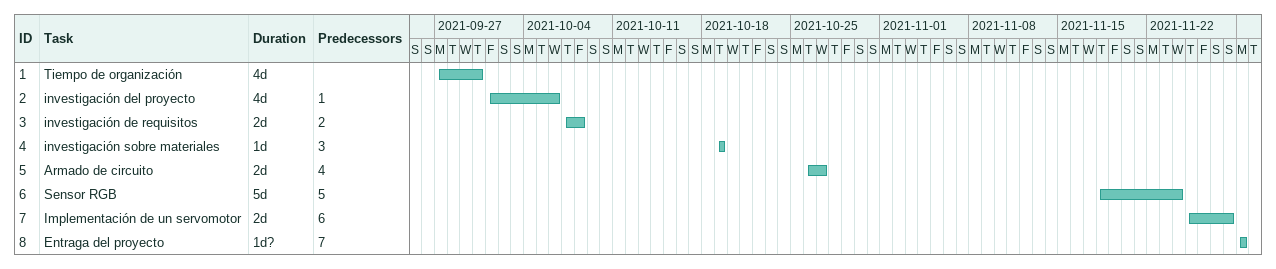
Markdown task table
| ID | Task | Duration | Start | Finish | Predecessors |
|---|---|---|---|---|---|
| 1 | Tiempo de organización | 4d | 2021-09-27 | 2021-09-30 |  |
| 2 | investigación del proyecto | 4d | 2021-10-01 | 2021-10-06 | 1 |
| 3 | investigación de requisitos | 2d | 2021-10-07 | 2021-10-08 | 2 |
| 4 | investigación sobre materiales | 1d | 2021-10-19 | 2021-10-19 | 3 |
| 5 | Armado de circuito | 2d | 2021-10-26 | 2021-10-27 | 4 |
| 6 | Sensor RGB | 5d | 2021-11-18 | 2021-11-24 | 5 |
| 7 | Implementación de un servomotor | 2d | 2021-11-25 | 2021-11-28 | 6 |
| 8 | Entraga del proyecto | 1d? | 2021-11-29 | 2021-11-29 | 7 |
